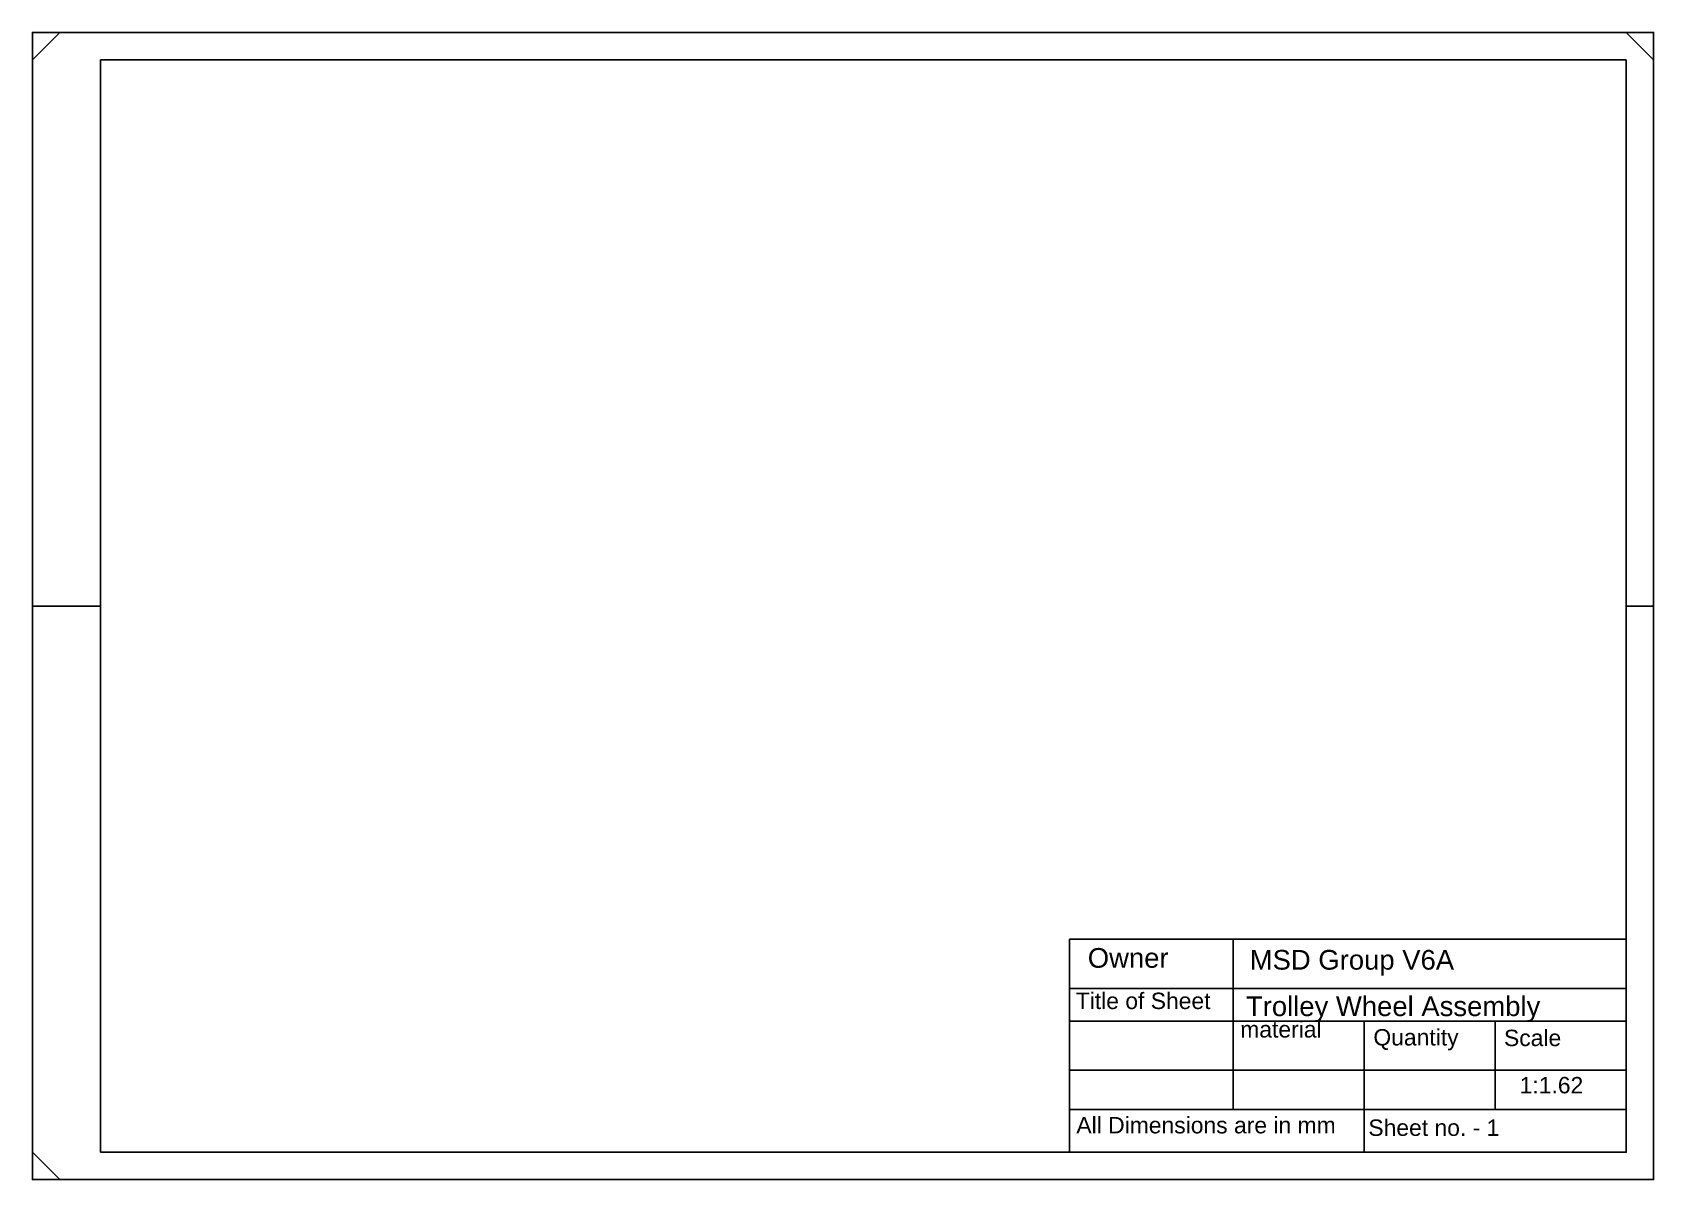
# Model space of a CAD drawing. Header units: millimetres. Extents: x 2845 to 3439, y 1258 to 1678.
import ezdxf

# ---------------------------------------------------------------- set-up
doc = ezdxf.new("R2010")
doc.units = ezdxf.units.MM
doc.styles.get("Standard").update_dxf_attribs({"font": 'arial.ttf'})

msp = doc.modelspace()

# ---------------------------------------------------------------- linework, layer by layer
for p, q in [((2844.85, 1668.03), (2854.85, 1678.03)), ((3438.85, 1668.03), (3428.85, 1678.03)), ((2869.85, 1668.03), (2869.85, 1658.03)), ((3428.85, 1668.03), (3428.85, 1658.03)), ((2844.85, 1468.03), (2869.85, 1468.03)), ((3428.85, 1468.03), (3438.85, 1468.03)), ((3332.85, 1283.63), (3332.85, 1268.03)), ((2844.85, 1268.03), (2854.85, 1258.03))]:
    msp.add_line(p, q)
for points in [[(2844.85, 1678.03), (3438.85, 1678.03), (3438.85, 1258.03), (2844.85, 1258.03)], [(3224.85, 1346.03), (3428.85, 1346.03), (3428.85, 1268.03), (3224.85, 1268.03)], [(3224.85, 1268.03), (3428.85, 1268.03), (3428.85, 1328.03), (3224.85, 1328.03)], [(3224.85, 1268.03), (3428.85, 1268.03), (3428.85, 1316.03), (3224.85, 1316.03)], [(3380.85, 1316.03), (3332.85, 1316.03), (3332.85, 1283.63), (3380.85, 1283.63)], [(3428.85, 1316.03), (3380.85, 1316.03), (3380.85, 1283.63), (3428.85, 1283.63)], [(3224.85, 1268.03), (3428.85, 1268.03), (3428.85, 1298.03), (3224.85, 1298.03)], [(3224.85, 1268.03), (3428.85, 1268.03), (3428.85, 1283.63), (3224.85, 1283.63)]]:
    msp.add_lwpolyline(points, close=True)
for points in [[(2869.85, 1258.03), (2844.85, 1258.03), (2844.85, 1678.03), (2869.85, 1678.03)], [(2844.85, 1668.03), (2844.85, 1678.03), (3438.85, 1678.03), (3438.85, 1668.03)], [(3428.85, 1258.03), (3438.85, 1258.03), (3438.85, 1678.03), (3428.85, 1678.03)], [(2869.85, 1668.03), (2869.85, 1268.03)], [(3428.85, 1668.03), (2869.85, 1668.03)], [(3428.85, 1668.03), (3428.85, 1268.03)], [(3284.85, 1283.63), (3284.85, 1346.03), (3428.85, 1346.03), (3428.85, 1268.03), (3284.85, 1268.03)], [(2844.85, 1268.03), (2844.85, 1258.03), (3438.85, 1258.03), (3438.85, 1268.03)], [(3428.85, 1268.03), (2869.85, 1268.03)]]:
    msp.add_lwpolyline(points)

# ---------------------------------------------------------------- texts
at = {"attachment_point": 1}
for s, width, heights, insert, char_height in [(' Owner', 50.6176, [0], (3228.74, 1342.78), 7.2), ('MSD Group V6A', 112.7393, [0], (3290.87, 1342.09), 7.2), ('Title of Sheet', 54.7591, [0], (3227.13, 1326.46), 6), ('Trolley Wheel Assembly', 114.1198, [0], (3289.49, 1325.08), 7.2), ('material', 45.4376, [0], (3287.41, 1316.03), 6), ('Quantity', 40.264, [0], (3336.19, 1313.12), 6), ('Scale', 41.4144, [0], (3384.05, 1312.89), 6), ('\\pxi-3,l4,t4;1:1.62', 40.9471, [0], (3383.79, 1295.6), 6), ('All Dimensions are in mm', 115.8459, [0], (3227.36, 1280.94), 6), ('Sheet no. - 1', 87.2004, [2.17], (3334.35, 1280.02), 6)]:
    msp.add_mtext_dynamic_manual_height_columns(s, width=width, gutter_width=15, heights=heights, dxfattribs=dict(at, insert=insert, char_height=char_height))

doc.saveas('drawing.dxf')
